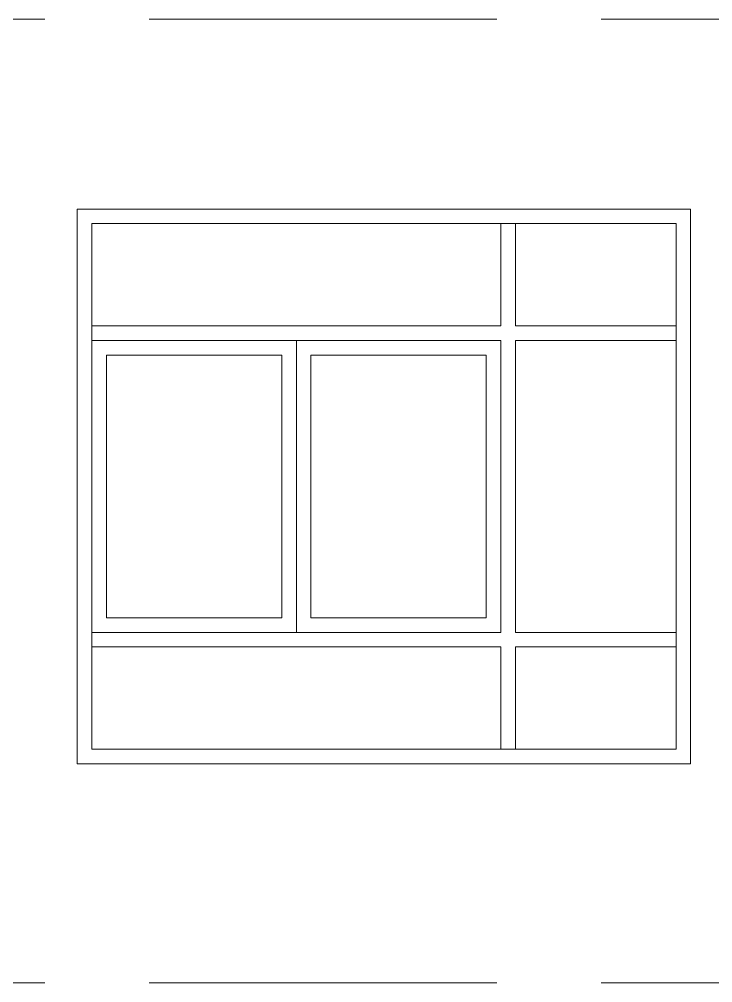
# Model space of a CAD drawing. Header units: millimetres. Extents: x -2100 to 124761, y -10432 to 93550.
# Drawn here: x 22201 to 24576, y 21900 to 25200 of the extents above; entities that cross this region are included whole.
import ezdxf

# ---------------------------------------------------------------- set-up
doc = ezdxf.new("R2010")
doc.units = ezdxf.units.MM
doc.linetypes.add('Centre', pattern=[31.75, 6.35, -4.7625, 15.875, -4.7625])
for name, color, linetype, lineweight in [('CUA', 31, 'Continuous', 9), ('NET-THAY', 2, 'Continuous', 9), ('TRUC', 225, 'Continuous', 5)]:
    doc.layers.add(name, color=color, linetype=linetype, lineweight=lineweight)

# ---------------------------------------------------------------- blocks, each defined once
blk = doc.blocks.new('X-PHONG NGU 2 - X-PHONG NGU 2_Recovery_-V107-MẶT ĐỨNG TRỤC A-Q')
at = {"layer": 'CUA'}
for p, q in [((22449.9, 24450), (22449.9, 22650)), ((22449.9, 24450), (24449.9, 24450)), ((23899.9, 24450), (23849.9, 24450)), ((23849.9, 24100), (23849.9, 24450)), ((23899.9, 24450), (23899.9, 24100)), ((24449.9, 22650), (24449.9, 24450)), ((23849.9, 24100), (22449.9, 24100)), ((22449.9, 24100), (22449.9, 24050)), ((24449.9, 24100), (23899.9, 24100)), ((24449.9, 24100), (24449.9, 24050)), ((23149.9, 24050), (22449.9, 24050)), ((22449.9, 23050), (22449.9, 24050)), ((22449.9, 24050), (23849.9, 24050)), ((23149.9, 24050), (23149.9, 23050)), ((23849.9, 23050), (23849.9, 24050)), ((23899.9, 24050), (23899.9, 23050)), ((23899.9, 24050), (24449.9, 24050)), ((22499.9, 24000), (22499.9, 23100)), ((22499.9, 24000), (23099.9, 24000)), ((23099.9, 23100), (23099.9, 24000)), ((23199.9, 24000), (23799.9, 24000)), ((23199.9, 24000), (23199.9, 23100)), ((23799.9, 23100), (23799.9, 24000)), ((22499.9, 23100), (23099.9, 23100)), ((23199.9, 23100), (23799.9, 23100)), ((23149.9, 23050), (22449.9, 23050)), ((22449.9, 23050), (23849.9, 23050)), ((22449.9, 23000), (22449.9, 23050)), ((23899.9, 23050), (24449.9, 23050)), ((24449.9, 23050), (24449.9, 23000)), ((23849.9, 23000), (22449.9, 23000)), ((23849.9, 22650), (23849.9, 23000)), ((23899.9, 23000), (23899.9, 22650)), ((24449.9, 23000), (23899.9, 23000)), ((22449.9, 22650), (24449.9, 22650)), ((23899.9, 22650), (23849.9, 22650))]:
    blk.add_line(p, q, dxfattribs=at)

msp = doc.modelspace()

# ---------------------------------------------------------------- linework, layer by layer
at = {"layer": 'NET-THAY'}
for p, q in [((22399.9, 22650), (22399.9, 24550)), ((22399.9, 24550), (24499.9, 24550)), ((24499.9, 24550), (24499.9, 22650)), ((24499.9, 22650), (22399.9, 22650))]:
    msp.add_line(p, q, dxfattribs=at)
at = {"layer": 'TRUC', "linetype": 'Centre', "ltscale": 75}
for p, q in [((-2000.1, 25200), (44599.9, 25200)), ((-2000.1, 21900), (44599.9, 21900))]:
    msp.add_line(p, q, dxfattribs=at)

# ---------------------------------------------------------------- block references
at = {"layer": 'CUA'}
msp.add_blockref('X-PHONG NGU 2 - X-PHONG NGU 2_Recovery_-V107-MẶT ĐỨNG TRỤC A-Q', (0, 50), dxfattribs=at)

doc.saveas('drawing.dxf')
